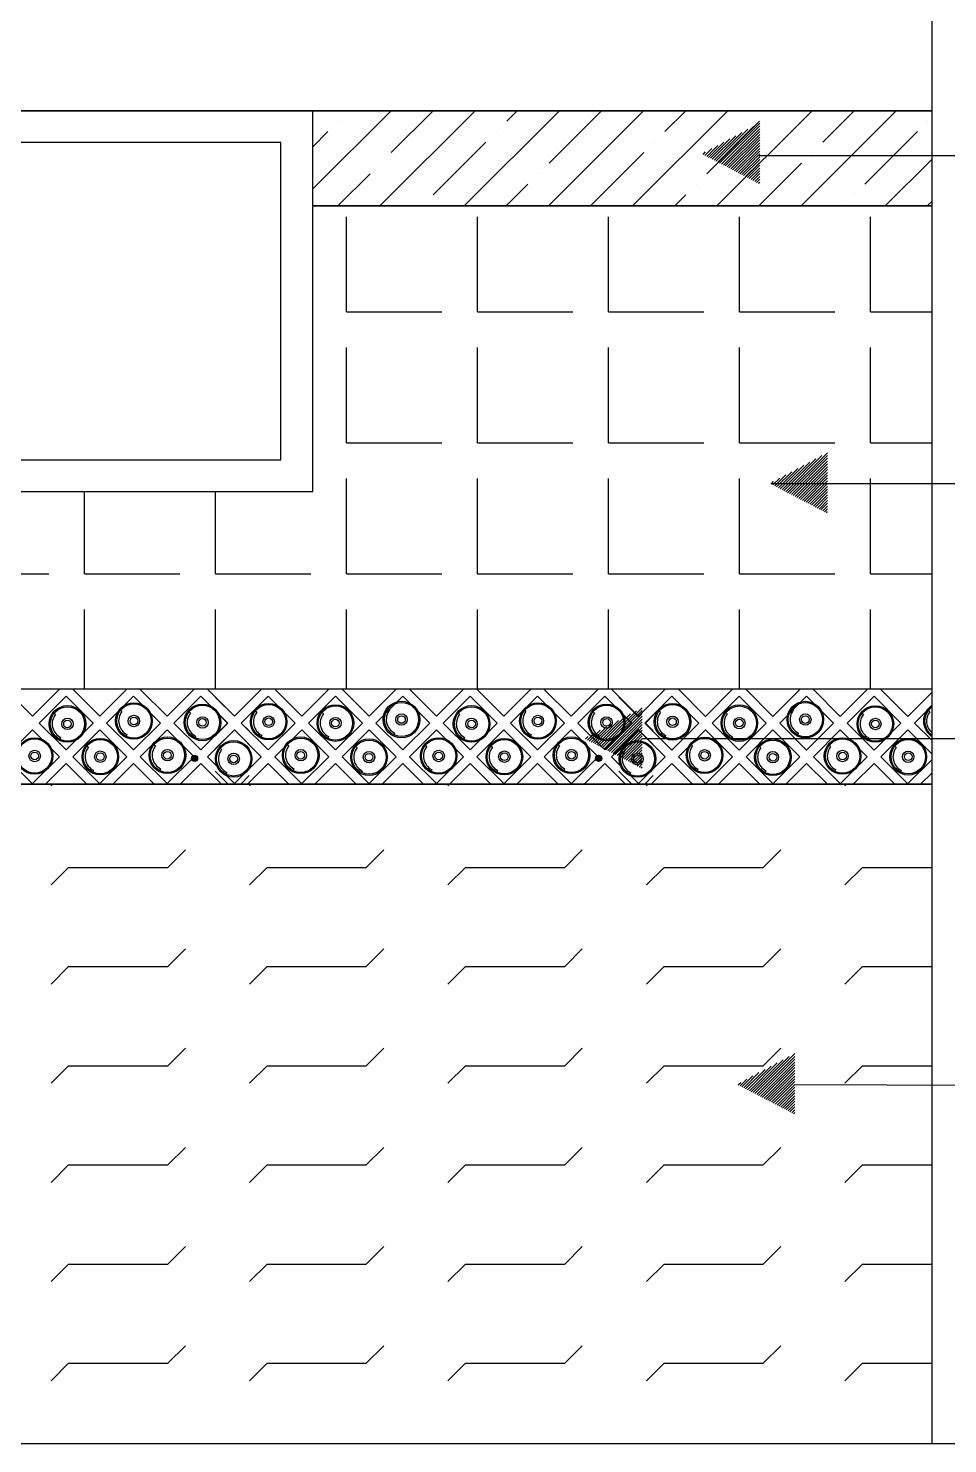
# Model space of a CAD drawing. Extents: x 10753 to 18704, y -5361 to 1140.
# Drawn here: x 13090.3 to 13148.2, y -3575 to -3485.8 of the extents above; entities that cross this region are included whole.
import ezdxf

# ---------------------------------------------------------------- set-up
doc = ezdxf.new("R2010")
doc.units = 0
doc.header["$LTSCALE"] = 30
doc.header["$MEASUREMENT"] = 0
doc.layers.get('0').update_dxf_attribs({"linetype": 'CONTINUOUS'})
doc.layers.add('WALL', color=2, linetype='CONTINUOUS')
doc.layers.add('WINDOW', color=5, linetype='CONTINUOUS')

msp = doc.modelspace()

# ---------------------------------------------------------------- hatches: boundary and pattern name
h = msp.add_hatch()
h.set_pattern_fill('ANSI31', color=230, style=0)
h.set_pattern_definition([(45, (-4274.91099, -317.72449), (-0.08838834765, 0.08838834765), [])])
h.paths.add_polyline_path([(13132.70768, -3493.69839), (13136.34466, -3495.5948), (13136.34466, -3491.75104)])
h = msp.add_hatch()
h.set_pattern_fill('ANSI31', color=230, style=0)
h.set_pattern_definition([(45, (-4270.62927, -338.49287), (-0.08838834765, 0.08838834765), [])])
h.paths.add_polyline_path([(13136.98941, -3514.46678), (13140.62638, -3516.36319), (13140.62638, -3512.51942)])
h = msp.add_hatch()
h.set_pattern_fill('ANSI31', color=230, style=0)
h.set_pattern_definition([(45, (-4272.69399, -376.35904), (-0.08838834765, 0.08838834765), [])])
h.paths.add_polyline_path([(13134.92468, -3552.33295), (13138.56166, -3554.22936), (13138.56166, -3550.38559)])
at = {"layer": 'WALL'}
h = msp.add_hatch(dxfattribs=at)
h.set_pattern_fill('ANSI31', color=3, style=0)
h.set_pattern_definition([(45, (-4282.3058, -354.56843), (-0.08838834765, 0.08838834765), [])])
h.paths.add_polyline_path([(13125.31287, -3530.54233), (13128.94984, -3532.43874), (13128.94984, -3528.59498)])
h = msp.add_hatch(color=3, dxfattribs=at)
h.dxf.hatch_style = 1
edge = h.paths.add_edge_path()
edge.add_arc((13100.75463, -3531.79284), 0.195, 0, 360)
h = msp.add_hatch(color=3, dxfattribs=at)
h.dxf.hatch_style = 1
edge = h.paths.add_edge_path()
edge.add_arc((13126.20096, -3531.79265), 0.195, 0, 360)

# ---------------------------------------------------------------- linework, layer by layer
at = {"color": 230}
for p, q in [((13136.26834, -3493.79584), (13333.80021, -3493.79584)), ((13137.11765, -3514.47988), (13344.6565, -3514.47988)), ((13128.95317, -3530.5431), (13334.01733, -3530.57601)), ((13138.5655, -3552.33419), (13350.08461, -3553.0665))]:
    msp.add_line(p, q, dxfattribs=at)
at = {"color": 8}
for p, q in [((13145.63383, -3533.41847), (13147.19841, -3531.8539)), ((13146.48236, -3533.41847), (13147.19841, -3532.70242))]:
    msp.add_line(p, q, dxfattribs=at)
at = {"layer": 'WALL', "color": 9}
for p, q in [((13147.19841, -3574.9774), (13147.19841, -3452.9774)), ((13232.17445, -3574.9774), (13038.46339, -3574.9774))]:
    msp.add_line(p, q, dxfattribs=at)
at = {"layer": 'WALL', "color": 3}
for p, q in [((13147.19841, -3490.9774), (13051.19841, -3490.9774)), ((13051.19841, -3490.9774), (13147.19841, -3490.9774)), ((13108.19841, -3495.90647), (13113.12748, -3490.9774)), ((13109.81956, -3491.63367), (13109.81956, -3491.63367)), ((13112.43078, -3496.9774), (13118.43078, -3490.9774)), ((13113.13412, -3493.62241), (13115.77913, -3490.9774)), ((13117.73409, -3496.9774), (13123.73409, -3490.9774)), ((13120.42616, -3491.63367), (13121.08244, -3490.9774)), ((13123.03739, -3496.9774), (13129.03739, -3490.9774)), ((13123.07781, -3494.28532), (13126.38574, -3490.9774)), ((13128.34069, -3496.9774), (13134.34069, -3490.9774)), ((13130.36985, -3492.29659), (13131.68904, -3490.9774)), ((13133.0215, -3494.94824), (13136.33606, -3491.63367)), ((13133.64399, -3496.9774), (13139.64399, -3490.9774)), ((13138.94729, -3496.9774), (13144.94729, -3490.9774)), ((13140.31354, -3492.9595), (13142.29564, -3490.9774)), ((13108.19841, -3493.25482), (13109.15664, -3492.29659)), ((13119.76325, -3492.29659), (13119.76325, -3492.29659)), ((13142.96519, -3495.61115), (13146.27975, -3492.29659)), ((13115.78577, -3496.27406), (13119.10033, -3492.9595)), ((13129.70693, -3492.9595), (13129.70693, -3492.9595)), ((13112.47121, -3494.28532), (13112.47121, -3494.28532)), ((13125.72946, -3496.93697), (13129.04402, -3493.62241)), ((13136.29564, -3496.9774), (13138.98771, -3494.28532)), ((13139.65062, -3493.62241), (13139.65062, -3493.62241)), ((13109.77913, -3496.9774), (13111.80829, -3494.94824)), ((13122.4149, -3494.94824), (13122.4149, -3494.94824)), ((13120.38574, -3496.9774), (13121.75198, -3495.61115)), ((13130.99234, -3496.9774), (13131.69567, -3496.27406)), ((13132.35858, -3495.61115), (13132.35858, -3495.61115)), ((13142.30227, -3496.27406), (13142.30227, -3496.27406)), ((13147.19841, -3496.9774), (13108.19841, -3496.9774)), ((13108.19841, -3496.9774), (13147.19841, -3496.9774)), ((13115.12286, -3496.93697), (13115.12286, -3496.93697)), ((13141.59894, -3496.9774), (13141.63936, -3496.93697)), ((13110.3204, -3503.6587), (13110.3204, -3497.6587)), ((13118.5704, -3503.6587), (13118.5704, -3497.6587)), ((13126.8204, -3503.6587), (13126.8204, -3497.6587)), ((13135.0704, -3503.6587), (13135.0704, -3497.6587)), ((13143.3204, -3503.6587), (13143.3204, -3497.6587)), ((13110.3204, -3503.6587), (13116.3204, -3503.6587)), ((13118.5704, -3503.6587), (13124.5704, -3503.6587)), ((13126.8204, -3503.6587), (13132.8204, -3503.6587)), ((13135.0704, -3503.6587), (13141.0704, -3503.6587)), ((13143.3204, -3503.6587), (13147.19841, -3503.6587)), ((13110.3204, -3511.9087), (13110.3204, -3505.9087)), ((13118.5704, -3511.9087), (13118.5704, -3505.9087)), ((13126.8204, -3511.9087), (13126.8204, -3505.9087)), ((13135.0704, -3511.9087), (13135.0704, -3505.9087)), ((13143.3204, -3511.9087), (13143.3204, -3505.9087)), ((13110.3204, -3511.9087), (13116.3204, -3511.9087)), ((13118.5704, -3511.9087), (13124.5704, -3511.9087)), ((13126.8204, -3511.9087), (13132.8204, -3511.9087)), ((13135.0704, -3511.9087), (13141.0704, -3511.9087)), ((13143.3204, -3511.9087), (13147.19841, -3511.9087)), ((13093.8204, -3520.1587), (13093.8204, -3514.9774)), ((13102.0704, -3520.1587), (13102.0704, -3514.9774)), ((13110.3204, -3520.1587), (13110.3204, -3514.1587)), ((13118.5704, -3520.1587), (13118.5704, -3514.1587)), ((13126.8204, -3520.1587), (13126.8204, -3514.1587)), ((13135.0704, -3520.1587), (13135.0704, -3514.1587)), ((13143.3204, -3520.1587), (13143.3204, -3514.1587)), ((13085.5704, -3520.1587), (13091.5704, -3520.1587)), ((13093.8204, -3520.1587), (13099.8204, -3520.1587)), ((13102.0704, -3520.1587), (13108.0704, -3520.1587)), ((13110.3204, -3520.1587), (13116.3204, -3520.1587)), ((13118.5704, -3520.1587), (13124.5704, -3520.1587)), ((13126.8204, -3520.1587), (13132.8204, -3520.1587)), ((13135.0704, -3520.1587), (13141.0704, -3520.1587)), ((13143.3204, -3520.1587), (13147.19841, -3520.1587)), ((13093.8204, -3527.41423), (13093.8204, -3522.4087)), ((13102.0704, -3527.41423), (13102.0704, -3522.4087)), ((13110.3204, -3527.41423), (13110.3204, -3522.4087)), ((13118.5704, -3527.41423), (13118.5704, -3522.4087)), ((13126.8204, -3527.41423), (13126.8204, -3522.4087)), ((13135.0704, -3527.41423), (13135.0704, -3522.4087)), ((13143.3204, -3527.41423), (13143.3204, -3522.4087)), ((13051.19841, -3527.41423), (13147.19841, -3527.41423)), ((13076.60726, -3527.41423), (13104.20033, -3527.41423)), ((13090.54552, -3529.13912), (13088.82064, -3527.41423)), ((13090.54552, -3529.13912), (13092.27041, -3527.41423)), ((13094.78816, -3529.13912), (13093.06328, -3527.41423)), ((13094.78816, -3529.13912), (13096.51305, -3527.41423)), ((13094.78816, -3529.13912), (13096.51305, -3527.41423)), ((13099.0308, -3529.13912), (13097.33375, -3527.44206)), ((13099.0308, -3529.13912), (13100.75569, -3527.41423)), ((13100.72786, -3527.44206), (13100.70003, -3527.41423)), ((13103.27345, -3529.13912), (13101.54856, -3527.41423)), ((13102.05359, -3527.41405), (13129.64666, -3527.41405)), ((13103.26393, -3529.13893), (13104.98881, -3527.41405)), ((13104.96099, -3527.44187), (13104.93316, -3527.41405)), ((13107.50657, -3529.13893), (13105.78169, -3527.41405)), ((13107.50657, -3529.13893), (13109.23145, -3527.41405)), ((13111.74921, -3529.13893), (13110.02433, -3527.41405)), ((13111.74921, -3529.13893), (13113.47409, -3527.41405)), ((13113.44627, -3527.44187), (13113.41844, -3527.41405)), ((13115.99185, -3529.13893), (13114.26697, -3527.41405)), ((13115.99185, -3529.13893), (13117.71673, -3527.41405)), ((13120.23449, -3529.13893), (13118.50961, -3527.41405)), ((13120.23449, -3529.13893), (13121.95937, -3527.41405)), ((13120.23449, -3529.13893), (13121.95937, -3527.41405)), ((13124.47713, -3529.13893), (13122.78008, -3527.44187)), ((13124.47713, -3529.13893), (13126.20202, -3527.41405)), ((13126.17419, -3527.44187), (13126.14636, -3527.41405)), ((13128.71977, -3529.13893), (13126.99489, -3527.41405)), ((13127.48541, -3527.41847), (13147.19841, -3527.41847)), ((13128.69575, -3529.14335), (13130.42063, -3527.41847)), ((13130.3928, -3527.44629), (13130.36498, -3527.41847)), ((13132.93839, -3529.14335), (13131.21351, -3527.41847)), ((13132.93839, -3529.14335), (13134.66327, -3527.41847)), ((13137.18103, -3529.14335), (13135.45615, -3527.41847)), ((13137.18103, -3529.14335), (13138.90591, -3527.41847)), ((13138.87809, -3527.44629), (13138.85026, -3527.41847)), ((13141.42367, -3529.14335), (13139.69879, -3527.41847)), ((13141.42367, -3529.14335), (13143.14855, -3527.41847)), ((13145.66631, -3529.14335), (13143.94143, -3527.41847)), ((13090.96979, -3529.56338), (13092.66684, -3527.86632)), ((13094.3639, -3529.56338), (13092.66684, -3527.86632)), ((13095.21243, -3529.56338), (13096.90948, -3527.86632)), ((13098.60654, -3529.56338), (13096.90948, -3527.86632)), ((13099.45507, -3529.56338), (13101.15212, -3527.86632)), ((13102.84918, -3529.56338), (13101.15212, -3527.86632)), ((13103.26393, -3529.13893), (13102.05359, -3527.92859)), ((13103.27345, -3529.13912), (13104.20033, -3528.21223)), ((13103.68819, -3529.56319), (13105.38525, -3527.86614)), ((13107.08231, -3529.56319), (13105.38525, -3527.86614)), ((13107.93083, -3529.56319), (13109.62789, -3527.86614)), ((13111.32495, -3529.56319), (13109.62789, -3527.86614)), ((13112.17348, -3529.56319), (13113.87053, -3527.86614)), ((13115.56759, -3529.56319), (13113.87053, -3527.86614)), ((13116.41612, -3529.56319), (13118.11317, -3527.86614)), ((13119.81023, -3529.56319), (13118.11317, -3527.86614)), ((13120.65876, -3529.56319), (13122.35581, -3527.86614)), ((13124.05287, -3529.56319), (13122.35581, -3527.86614)), ((13124.9014, -3529.56319), (13126.59845, -3527.86614)), ((13128.29551, -3529.56319), (13126.59845, -3527.86614)), ((13128.69575, -3529.14335), (13127.48541, -3527.93301)), ((13128.71977, -3529.13893), (13129.64666, -3528.21205)), ((13129.12001, -3529.56761), (13130.81707, -3527.87056)), ((13132.51413, -3529.56761), (13130.81707, -3527.87056)), ((13133.36265, -3529.56761), (13135.05971, -3527.87056)), ((13136.75677, -3529.56761), (13135.05971, -3527.87056)), ((13137.60529, -3529.56761), (13139.30235, -3527.87056)), ((13140.99941, -3529.56761), (13139.30235, -3527.87056)), ((13141.84793, -3529.56761), (13143.54499, -3527.87056)), ((13145.24205, -3529.56761), (13143.54499, -3527.87056)), ((13145.66631, -3529.14335), (13147.19841, -3527.61126)), ((13145.66631, -3529.14335), (13147.19841, -3527.61126)), ((13091.99652, -3529.02819), (13091.90196, -3528.95431)), ((13096.17845, -3528.84451), (13096.08389, -3528.77062)), ((13100.49824, -3528.93635), (13100.40368, -3528.86247)), ((13102.83967, -3529.56319), (13102.05359, -3528.77712)), ((13103.69771, -3529.56338), (13104.20033, -3529.06076)), ((13104.66729, -3528.89024), (13104.57273, -3528.81636)), ((13108.873, -3528.97535), (13108.77844, -3528.90147)), ((13113.03114, -3528.75247), (13112.93658, -3528.67859)), ((13117.44285, -3529.02801), (13117.34828, -3528.95413)), ((13121.62478, -3528.84432), (13121.53022, -3528.77044)), ((13125.94457, -3528.93616), (13125.85001, -3528.86228)), ((13128.27148, -3529.56761), (13127.48541, -3528.78154)), ((13129.14404, -3529.56319), (13129.64666, -3529.06057)), ((13130.09911, -3528.89466), (13130.00455, -3528.82078)), ((13134.30482, -3528.97977), (13134.21026, -3528.90589)), ((13138.46296, -3528.75689), (13138.3684, -3528.68301)), ((13142.87466, -3529.03243), (13142.7801, -3528.95855)), ((13146.09058, -3529.56761), (13147.19841, -3528.45978)), ((13147.05659, -3528.84874), (13146.96203, -3528.77486)), ((13088.84847, -3531.6847), (13090.54552, -3529.98764)), ((13092.24258, -3531.6847), (13090.54552, -3529.98764)), ((13092.66684, -3531.26044), (13090.96979, -3529.56338)), ((13092.66684, -3531.26044), (13094.3639, -3529.56338)), ((13092.66684, -3531.26044), (13094.3639, -3529.56338)), ((13093.09111, -3531.6847), (13094.78816, -3529.98764)), ((13096.48522, -3531.6847), (13094.78816, -3529.98764)), ((13096.90948, -3531.26044), (13095.21243, -3529.56338)), ((13096.90948, -3531.26044), (13098.60654, -3529.56338)), ((13097.33375, -3531.6847), (13099.0308, -3529.98764)), ((13100.72786, -3531.6847), (13099.0308, -3529.98764)), ((13101.15212, -3531.26044), (13099.45507, -3529.56338)), ((13101.15212, -3531.26044), (13102.84918, -3529.56338)), ((13101.57639, -3531.6847), (13103.27345, -3529.98764)), ((13102.05359, -3530.34927), (13102.83967, -3529.56319)), ((13102.05359, -3531.19779), (13103.26393, -3529.98746)), ((13104.96099, -3531.68451), (13103.26393, -3529.98746)), ((13104.20033, -3530.91453), (13103.27345, -3529.98764)), ((13105.38525, -3531.26025), (13103.68819, -3529.56319)), ((13104.20033, -3530.066), (13103.69771, -3529.56338)), ((13105.38525, -3531.26025), (13107.08231, -3529.56319)), ((13105.80951, -3531.68451), (13107.50657, -3529.98746)), ((13109.20363, -3531.68451), (13107.50657, -3529.98746)), ((13109.62789, -3531.26025), (13107.93083, -3529.56319)), ((13109.62789, -3531.26025), (13111.32495, -3529.56319)), ((13110.05215, -3531.68451), (13111.74921, -3529.98746)), ((13113.44627, -3531.68451), (13111.74921, -3529.98746)), ((13113.87053, -3531.26025), (13112.17348, -3529.56319)), ((13113.87053, -3531.26025), (13115.56759, -3529.56319)), ((13114.2948, -3531.68451), (13115.99185, -3529.98746)), ((13117.68891, -3531.68451), (13115.99185, -3529.98746)), ((13118.11317, -3531.26025), (13116.41612, -3529.56319)), ((13118.11317, -3531.26025), (13119.81023, -3529.56319)), ((13118.11317, -3531.26025), (13119.81023, -3529.56319)), ((13118.53744, -3531.68451), (13120.23449, -3529.98746)), ((13121.93155, -3531.68451), (13120.23449, -3529.98746)), ((13122.35581, -3531.26025), (13120.65876, -3529.56319)), ((13122.35581, -3531.26025), (13124.05287, -3529.56319)), ((13122.78008, -3531.68451), (13124.47713, -3529.98746)), ((13126.17419, -3531.68451), (13124.47713, -3529.98746)), ((13126.59845, -3531.26025), (13124.9014, -3529.56319)), ((13126.59845, -3531.26025), (13128.29551, -3529.56319)), ((13127.02272, -3531.68451), (13128.71977, -3529.98746)), ((13127.48541, -3530.35369), (13128.27148, -3529.56761)), ((13127.48541, -3531.20221), (13128.69575, -3529.99188)), ((13130.3928, -3531.68893), (13128.69575, -3529.99188)), ((13129.64666, -3530.91434), (13128.71977, -3529.98746)), ((13130.81707, -3531.26467), (13129.12001, -3529.56761)), ((13129.64666, -3530.06581), (13129.14404, -3529.56319)), ((13130.81707, -3531.26467), (13132.51413, -3529.56761)), ((13131.24133, -3531.68893), (13132.93839, -3529.99188)), ((13134.63545, -3531.68893), (13132.93839, -3529.99188)), ((13135.05971, -3531.26467), (13133.36265, -3529.56761)), ((13135.05971, -3531.26467), (13136.75677, -3529.56761)), ((13135.48397, -3531.68893), (13137.18103, -3529.99188)), ((13138.87809, -3531.68893), (13137.18103, -3529.99188)), ((13139.30235, -3531.26467), (13137.60529, -3529.56761)), ((13139.30235, -3531.26467), (13140.99941, -3529.56761)), ((13139.72661, -3531.68893), (13141.42367, -3529.99188)), ((13143.12073, -3531.68893), (13141.42367, -3529.99188)), ((13143.54499, -3531.26467), (13141.84793, -3529.56761)), ((13143.54499, -3531.26467), (13145.24205, -3529.56761)), ((13143.54499, -3531.26467), (13145.24205, -3529.56761)), ((13143.96926, -3531.68893), (13145.66631, -3529.99188)), ((13147.19841, -3531.52397), (13145.66631, -3529.99188)), ((13147.19841, -3530.67544), (13146.09058, -3529.56761)), ((13092.31759, -3530.47482), (13092.26317, -3530.58177)), ((13094.06451, -3531.09469), (13093.96994, -3531.02081)), ((13096.49952, -3530.29113), (13096.4451, -3530.39808)), ((13098.29239, -3531.00285), (13098.19783, -3530.92897)), ((13100.81931, -3530.38298), (13100.76489, -3530.48993)), ((13104.98836, -3530.33687), (13104.93394, -3530.44382)), ((13106.68932, -3531.00266), (13106.59476, -3530.92878)), ((13109.19408, -3530.42198), (13109.13965, -3530.52893)), ((13110.9865, -3531.12527), (13110.89194, -3531.05139)), ((13113.35222, -3530.1991), (13113.29779, -3530.30605)), ((13115.37486, -3531.04859), (13115.2803, -3530.9747)), ((13117.76392, -3530.47464), (13117.7095, -3530.58158)), ((13119.51083, -3531.0945), (13119.41627, -3531.02062)), ((13121.94585, -3530.29095), (13121.89143, -3530.39789)), ((13123.73872, -3531.00266), (13123.64416, -3530.92878)), ((13126.26564, -3530.38279), (13126.21122, -3530.48974)), ((13130.42018, -3530.34129), (13130.36576, -3530.44824)), ((13132.12114, -3531.00708), (13132.02657, -3530.9332)), ((13134.6259, -3530.4264), (13134.57147, -3530.53335)), ((13136.41832, -3531.12969), (13136.32376, -3531.05581)), ((13138.78404, -3530.20352), (13138.72961, -3530.31047)), ((13140.80668, -3531.05301), (13140.71212, -3530.97912)), ((13143.19574, -3530.47906), (13143.14132, -3530.586)), ((13144.94265, -3531.09892), (13144.84809, -3531.02504)), ((13090.578, -3533.41423), (13088.84847, -3531.6847)), ((13090.51305, -3533.41423), (13092.24258, -3531.6847)), ((13094.82064, -3533.41423), (13093.09111, -3531.6847)), ((13094.75569, -3533.41423), (13096.48522, -3531.6847)), ((13099.06328, -3533.41423), (13097.33375, -3531.6847)), ((13098.99833, -3533.41423), (13100.72786, -3531.6847)), ((13103.30592, -3533.41423), (13101.57639, -3531.6847)), ((13102.46144, -3531.23227), (13102.36688, -3531.15839)), ((13103.23145, -3533.41405), (13104.96099, -3531.68451)), ((13107.53905, -3533.41405), (13105.80951, -3531.68451)), ((13107.47409, -3533.41405), (13109.20363, -3531.68451)), ((13111.78169, -3533.41405), (13110.05215, -3531.68451)), ((13111.71673, -3533.41405), (13113.44627, -3531.68451)), ((13116.02433, -3533.41405), (13114.2948, -3531.68451)), ((13115.95937, -3533.41405), (13117.68891, -3531.68451)), ((13120.26697, -3533.41405), (13118.53744, -3531.68451)), ((13120.20202, -3533.41405), (13121.93155, -3531.68451)), ((13124.50961, -3533.41405), (13122.78008, -3531.68451)), ((13124.44466, -3533.41405), (13126.17419, -3531.68451)), ((13128.75225, -3533.41405), (13127.02272, -3531.68451)), ((13127.89326, -3531.23669), (13127.7987, -3531.16281)), ((13128.66327, -3533.41847), (13130.3928, -3531.68893)), ((13132.97087, -3533.41847), (13131.24133, -3531.68893)), ((13132.90591, -3533.41847), (13134.63545, -3531.68893)), ((13137.21351, -3533.41847), (13135.48397, -3531.68893)), ((13137.14855, -3533.41847), (13138.87809, -3531.68893)), ((13141.45615, -3533.41847), (13139.72661, -3531.68893)), ((13141.39119, -3533.41847), (13143.12073, -3531.68893)), ((13145.69879, -3533.41847), (13143.96926, -3531.68893)), ((13091.36157, -3533.41423), (13092.66684, -3532.10896)), ((13093.97211, -3533.41423), (13092.66684, -3532.10896)), ((13094.38558, -3532.54132), (13094.33116, -3532.64827)), ((13095.60421, -3533.41423), (13096.90948, -3532.10896)), ((13098.21475, -3533.41423), (13096.90948, -3532.10896)), ((13098.61347, -3532.44948), (13098.55904, -3532.55642)), ((13099.84686, -3533.41423), (13101.15212, -3532.10896)), ((13102.45739, -3533.41423), (13101.15212, -3532.10896)), ((13102.87214, -3533.41405), (13102.05359, -3532.5955)), ((13102.78251, -3532.6789), (13102.72809, -3532.78585)), ((13104.07998, -3533.41405), (13105.38525, -3532.10878)), ((13106.69052, -3533.41405), (13105.38525, -3532.10878)), ((13107.01039, -3532.44929), (13106.95597, -3532.55624)), ((13108.32262, -3533.41405), (13109.62789, -3532.10878)), ((13110.93316, -3533.41405), (13109.62789, -3532.10878)), ((13111.30757, -3532.5719), (13111.25315, -3532.67884)), ((13112.56526, -3533.41405), (13113.87053, -3532.10878)), ((13115.1758, -3533.41405), (13113.87053, -3532.10878)), ((13115.69594, -3532.49521), (13115.64151, -3532.60216)), ((13116.8079, -3533.41405), (13118.11317, -3532.10878)), ((13119.41844, -3533.41405), (13118.11317, -3532.10878)), ((13119.83191, -3532.54113), (13119.77748, -3532.64808)), ((13121.05054, -3533.41405), (13122.35581, -3532.10878)), ((13123.66108, -3533.41405), (13122.35581, -3532.10878)), ((13124.05979, -3532.44929), (13124.00537, -3532.55624)), ((13125.29318, -3533.41405), (13126.59845, -3532.10878)), ((13127.90372, -3533.41405), (13126.59845, -3532.10878)), ((13128.30396, -3533.41847), (13127.48541, -3532.59992)), ((13128.21433, -3532.68332), (13128.15991, -3532.79027)), ((13129.5118, -3533.41847), (13130.81707, -3532.1132)), ((13132.12234, -3533.41847), (13130.81707, -3532.1132)), ((13132.44221, -3532.45371), (13132.38779, -3532.56066)), ((13133.75444, -3533.41847), (13135.05971, -3532.1132)), ((13136.36498, -3533.41847), (13135.05971, -3532.1132)), ((13136.73939, -3532.57632), (13136.68497, -3532.68326)), ((13137.99708, -3533.41847), (13139.30235, -3532.1132)), ((13140.60762, -3533.41847), (13139.30235, -3532.1132)), ((13141.12776, -3532.49963), (13141.07333, -3532.60658)), ((13142.23972, -3533.41847), (13143.54499, -3532.1132)), ((13144.85026, -3533.41847), (13143.54499, -3532.1132)), ((13145.26373, -3532.54555), (13145.2093, -3532.6525)), ((13051.19841, -3533.41728), (13147.19841, -3533.41728)), ((13147.19841, -3533.41728), (13051.19841, -3533.41728)), ((13076.60726, -3533.41423), (13104.20033, -3533.41423)), ((13091.71554, -3533.51355), (13091.81118, -3533.41791)), ((13102.05359, -3533.41405), (13129.64666, -3533.41405)), ((13103.66523, -3533.41423), (13104.20033, -3532.87914)), ((13104.21554, -3533.51355), (13104.31099, -3533.41811)), ((13116.71554, -3533.51355), (13116.81079, -3533.4183)), ((13127.48541, -3533.41847), (13147.19841, -3533.41847)), ((13129.11156, -3533.41405), (13129.64666, -3532.87895)), ((13129.21554, -3533.51355), (13129.31063, -3533.41847)), ((13141.71554, -3533.51355), (13141.81063, -3533.41847)), ((13099.0704, -3538.6587), (13100.17525, -3537.55384)), ((13111.5704, -3538.6587), (13112.67525, -3537.55384)), ((13124.0704, -3538.6587), (13125.17525, -3537.55384)), ((13136.5704, -3538.6587), (13137.67525, -3537.55384)), ((13091.71554, -3539.76355), (13092.8204, -3538.6587)), ((13092.8204, -3538.6587), (13099.0704, -3538.6587)), ((13104.21554, -3539.76355), (13105.3204, -3538.6587)), ((13105.3204, -3538.6587), (13111.5704, -3538.6587)), ((13116.71554, -3539.76355), (13117.8204, -3538.6587)), ((13117.8204, -3538.6587), (13124.0704, -3538.6587)), ((13129.21554, -3539.76355), (13130.3204, -3538.6587)), ((13130.3204, -3538.6587), (13136.5704, -3538.6587)), ((13141.71554, -3539.76355), (13142.8204, -3538.6587)), ((13142.8204, -3538.6587), (13147.19841, -3538.6587)), ((13099.0704, -3544.9087), (13100.17525, -3543.80384)), ((13111.5704, -3544.9087), (13112.67525, -3543.80384)), ((13124.0704, -3544.9087), (13125.17525, -3543.80384)), ((13136.5704, -3544.9087), (13137.67525, -3543.80384)), ((13091.71554, -3546.01355), (13092.8204, -3544.9087)), ((13092.8204, -3544.9087), (13099.0704, -3544.9087)), ((13104.21554, -3546.01355), (13105.3204, -3544.9087)), ((13105.3204, -3544.9087), (13111.5704, -3544.9087)), ((13116.71554, -3546.01355), (13117.8204, -3544.9087)), ((13117.8204, -3544.9087), (13124.0704, -3544.9087)), ((13129.21554, -3546.01355), (13130.3204, -3544.9087)), ((13130.3204, -3544.9087), (13136.5704, -3544.9087)), ((13141.71554, -3546.01355), (13142.8204, -3544.9087)), ((13142.8204, -3544.9087), (13147.19841, -3544.9087)), ((13099.0704, -3551.1587), (13100.17525, -3550.05384)), ((13111.5704, -3551.1587), (13112.67525, -3550.05384)), ((13124.0704, -3551.1587), (13125.17525, -3550.05384)), ((13136.5704, -3551.1587), (13137.67525, -3550.05384)), ((13091.71554, -3552.26355), (13092.8204, -3551.1587)), ((13092.8204, -3551.1587), (13099.0704, -3551.1587)), ((13104.21554, -3552.26355), (13105.3204, -3551.1587)), ((13105.3204, -3551.1587), (13111.5704, -3551.1587)), ((13116.71554, -3552.26355), (13117.8204, -3551.1587)), ((13117.8204, -3551.1587), (13124.0704, -3551.1587)), ((13129.21554, -3552.26355), (13130.3204, -3551.1587)), ((13130.3204, -3551.1587), (13136.5704, -3551.1587)), ((13141.71554, -3552.26355), (13142.8204, -3551.1587)), ((13142.8204, -3551.1587), (13147.19841, -3551.1587)), ((13099.0704, -3557.4087), (13100.17525, -3556.30384)), ((13111.5704, -3557.4087), (13112.67525, -3556.30384)), ((13124.0704, -3557.4087), (13125.17525, -3556.30384)), ((13136.5704, -3557.4087), (13137.67525, -3556.30384)), ((13091.71554, -3558.51355), (13092.8204, -3557.4087)), ((13092.8204, -3557.4087), (13099.0704, -3557.4087)), ((13104.21554, -3558.51355), (13105.3204, -3557.4087)), ((13105.3204, -3557.4087), (13111.5704, -3557.4087)), ((13116.71554, -3558.51355), (13117.8204, -3557.4087)), ((13117.8204, -3557.4087), (13124.0704, -3557.4087)), ((13129.21554, -3558.51355), (13130.3204, -3557.4087)), ((13130.3204, -3557.4087), (13136.5704, -3557.4087)), ((13141.71554, -3558.51355), (13142.8204, -3557.4087)), ((13142.8204, -3557.4087), (13147.19841, -3557.4087)), ((13099.0704, -3563.6587), (13100.17525, -3562.55384)), ((13111.5704, -3563.6587), (13112.67525, -3562.55384)), ((13124.0704, -3563.6587), (13125.17525, -3562.55384)), ((13136.5704, -3563.6587), (13137.67525, -3562.55384)), ((13091.71554, -3564.76355), (13092.8204, -3563.6587)), ((13092.8204, -3563.6587), (13099.0704, -3563.6587)), ((13104.21554, -3564.76355), (13105.3204, -3563.6587)), ((13105.3204, -3563.6587), (13111.5704, -3563.6587)), ((13116.71554, -3564.76355), (13117.8204, -3563.6587)), ((13117.8204, -3563.6587), (13124.0704, -3563.6587)), ((13129.21554, -3564.76355), (13130.3204, -3563.6587)), ((13130.3204, -3563.6587), (13136.5704, -3563.6587)), ((13141.71554, -3564.76355), (13142.8204, -3563.6587)), ((13142.8204, -3563.6587), (13147.19841, -3563.6587)), ((13099.0704, -3569.9087), (13100.17525, -3568.80384)), ((13111.5704, -3569.9087), (13112.67525, -3568.80384)), ((13124.0704, -3569.9087), (13125.17525, -3568.80384)), ((13136.5704, -3569.9087), (13137.67525, -3568.80384)), ((13091.71554, -3571.01355), (13092.8204, -3569.9087)), ((13092.8204, -3569.9087), (13099.0704, -3569.9087)), ((13104.21554, -3571.01355), (13105.3204, -3569.9087)), ((13105.3204, -3569.9087), (13111.5704, -3569.9087)), ((13116.71554, -3571.01355), (13117.8204, -3569.9087)), ((13117.8204, -3569.9087), (13124.0704, -3569.9087)), ((13129.21554, -3571.01355), (13130.3204, -3569.9087)), ((13130.3204, -3569.9087), (13136.5704, -3569.9087)), ((13141.71554, -3571.01355), (13142.8204, -3569.9087)), ((13142.8204, -3569.9087), (13147.19841, -3569.9087))]:
    msp.add_line(p, q, dxfattribs=at)
at = {"layer": 'WALL', "color": 0}
for p, q in [((13146.94266, -3491.63367), (13146.94266, -3491.63367)), ((13144.25059, -3496.9774), (13147.19841, -3494.02958)), ((13146.90224, -3496.9774), (13147.19841, -3496.68123))]:
    msp.add_line(p, q, dxfattribs=at)
at = {"layer": 'WALL', "color": 3}
for centre, radius in [((13096.93493, -3529.43555), 1.152), ((13096.93493, -3529.43555), 1.08), ((13101.25472, -3529.52739), 1.152), ((13105.42377, -3529.48129), 1.152), ((13113.78762, -3529.34352), 1.152), ((13113.78762, -3529.34352), 1.08), ((13122.38126, -3529.43536), 1.152), ((13122.38126, -3529.43536), 1.08), ((13126.70105, -3529.52721), 1.152), ((13130.85559, -3529.48571), 1.152), ((13139.21944, -3529.34794), 1.152), ((13139.21944, -3529.34794), 1.08), ((13092.753, -3529.61924), 1.152), ((13092.753, -3529.61924), 1.08), ((13092.753, -3529.61924), 0.36), ((13096.93493, -3529.43555), 0.36), ((13096.93493, -3529.43555), 0.24), ((13101.25472, -3529.52739), 1.08), ((13101.25472, -3529.52739), 0.36), ((13101.25472, -3529.52739), 0.24), ((13105.42377, -3529.48129), 1.08), ((13105.42377, -3529.48129), 0.36), ((13105.42377, -3529.48129), 0.24), ((13109.62949, -3529.5664), 1.152), ((13109.62949, -3529.5664), 1.08), ((13109.62949, -3529.5664), 0.36), ((13113.78762, -3529.34352), 0.36), ((13113.78762, -3529.34352), 0.24), ((13118.19933, -3529.61905), 1.152), ((13118.19933, -3529.61905), 1.08), ((13118.19933, -3529.61905), 0.36), ((13122.38126, -3529.43536), 0.36), ((13122.38126, -3529.43536), 0.24), ((13126.70105, -3529.52721), 1.08), ((13126.70105, -3529.52721), 0.36), ((13126.70105, -3529.52721), 0.24), ((13130.85559, -3529.48571), 1.08), ((13130.85559, -3529.48571), 0.36), ((13130.85559, -3529.48571), 0.24), ((13135.06131, -3529.57082), 1.152), ((13135.06131, -3529.57082), 1.08), ((13135.06131, -3529.57082), 0.36), ((13139.21944, -3529.34794), 0.36), ((13139.21944, -3529.34794), 0.24), ((13143.63115, -3529.62347), 1.152), ((13143.63115, -3529.62347), 1.08), ((13143.63115, -3529.62347), 0.36), ((13092.753, -3529.61924), 0.24), ((13109.62949, -3529.5664), 0.24), ((13118.19933, -3529.61905), 0.24), ((13135.06131, -3529.57082), 0.24), ((13143.63115, -3529.62347), 0.24), ((13090.68502, -3531.63982), 1.152), ((13090.68502, -3531.63982), 1.08), ((13094.82099, -3531.68574), 1.152), ((13094.82099, -3531.68574), 1.08), ((13099.04887, -3531.59389), 1.152), ((13099.04887, -3531.59389), 1.08), ((13103.21792, -3531.82332), 1.152), ((13103.21792, -3531.82332), 1.08), ((13107.4458, -3531.59371), 1.152), ((13107.4458, -3531.59371), 1.08), ((13111.74298, -3531.71631), 1.152), ((13111.74298, -3531.71631), 1.08), ((13116.13134, -3531.63963), 1.152), ((13116.13134, -3531.63963), 1.08), ((13120.26732, -3531.68555), 1.152), ((13120.26732, -3531.68555), 1.08), ((13124.4952, -3531.59371), 1.152), ((13124.4952, -3531.59371), 1.08), ((13128.64974, -3531.82774), 1.152), ((13128.64974, -3531.82774), 1.08), ((13132.87762, -3531.59813), 1.152), ((13132.87762, -3531.59813), 1.08), ((13137.1748, -3531.72073), 1.152), ((13137.1748, -3531.72073), 1.08), ((13141.56316, -3531.64405), 1.152), ((13141.56316, -3531.64405), 1.08), ((13145.69914, -3531.68997), 1.152), ((13145.69914, -3531.68997), 1.08), ((13090.68502, -3531.63982), 0.36), ((13090.68502, -3531.63982), 0.24), ((13094.82099, -3531.68574), 0.36), ((13094.82099, -3531.68574), 0.24), ((13099.04887, -3531.59389), 0.36), ((13099.04887, -3531.59389), 0.24), ((13100.75463, -3531.79284), 0.195), ((13103.21792, -3531.82332), 0.36), ((13103.21792, -3531.82332), 0.24), ((13107.4458, -3531.59371), 0.36), ((13107.4458, -3531.59371), 0.24), ((13111.74298, -3531.71631), 0.36), ((13111.74298, -3531.71631), 0.24), ((13116.13134, -3531.63963), 0.36), ((13116.13134, -3531.63963), 0.24), ((13120.26732, -3531.68555), 0.36), ((13120.26732, -3531.68555), 0.24), ((13124.4952, -3531.59371), 0.36), ((13124.4952, -3531.59371), 0.24), ((13126.20096, -3531.79265), 0.195), ((13128.64974, -3531.82774), 0.36), ((13128.64974, -3531.82774), 0.24), ((13132.87762, -3531.59813), 0.36), ((13132.87762, -3531.59813), 0.24), ((13137.1748, -3531.72073), 0.36), ((13137.1748, -3531.72073), 0.24), ((13141.56316, -3531.64405), 0.36), ((13141.56316, -3531.64405), 0.24), ((13145.69914, -3531.68997), 0.36), ((13145.69914, -3531.68997), 0.24)]:
    msp.add_circle(centre, radius, dxfattribs=at)
for centre, radius, start, end in [((13092.753, -3529.61924), 0.96, 141.9992553, 243.0284661), ((13096.93493, -3529.43555), 0.96, 141.9992553, 243.0284661), ((13101.25472, -3529.52739), 0.96, 141.9992553, 243.0284661), ((13105.42377, -3529.48129), 0.96, 141.9992553, 243.0284661), ((13109.62949, -3529.5664), 0.96, 141.9992553, 243.0284661), ((13113.78762, -3529.34352), 0.96, 141.9992553, 243.0284661), ((13118.19933, -3529.61905), 0.96, 141.9992553, 243.0284661), ((13122.38126, -3529.43536), 0.96, 141.9992553, 243.0284661), ((13126.70105, -3529.52721), 0.96, 141.9992553, 243.0284661), ((13130.85559, -3529.48571), 0.96, 141.9992553, 243.0284661), ((13135.06131, -3529.57082), 0.96, 141.9992553, 243.0284661), ((13139.21944, -3529.34794), 0.96, 141.9992553, 243.0284661), ((13143.63115, -3529.62347), 0.96, 141.9992553, 243.0284661), ((13147.81308, -3529.43978), 1.152, 122.2469525, 237.7530475), ((13147.81308, -3529.43978), 1.08, 124.6903352, 235.3096648), ((13147.81308, -3529.43978), 0.96, 141.9992553, 230.187042), ((13099.04887, -3531.59389), 0.96, 141.9992553, 243.0284661), ((13107.4458, -3531.59371), 0.96, 141.9992553, 243.0284661), ((13116.13134, -3531.63963), 0.96, 141.9992553, 243.0284661), ((13124.4952, -3531.59371), 0.96, 141.9992553, 243.0284661), ((13132.87762, -3531.59813), 0.96, 141.9992553, 243.0284661), ((13141.56316, -3531.64405), 0.96, 141.9992553, 243.0284661), ((13094.82099, -3531.68574), 0.96, 141.9992553, 243.0284661), ((13103.21792, -3531.82332), 0.96, 141.9992553, 243.0284661), ((13111.74298, -3531.71631), 0.96, 141.9992553, 243.0284661), ((13120.26732, -3531.68555), 0.96, 141.9992553, 243.0284661), ((13128.64974, -3531.82774), 0.96, 141.9992553, 243.0284661), ((13137.1748, -3531.72073), 0.96, 141.9992553, 243.0284661), ((13145.69914, -3531.68997), 0.96, 141.9992553, 243.0284661)]:
    msp.add_arc(centre, radius, start, end, dxfattribs=at)
at = {"layer": 'WINDOW', "color": 4}
for p, q in [((13108.19841, -3490.9774), (13060.19841, -3490.9774)), ((13108.19841, -3514.9774), (13108.19841, -3490.9774)), ((13106.19841, -3492.9774), (13086.19841, -3492.9774)), ((13106.19841, -3512.9774), (13106.19841, -3492.9774)), ((13086.19841, -3512.9774), (13106.19841, -3512.9774)), ((13060.19841, -3514.9774), (13108.19841, -3514.9774))]:
    msp.add_line(p, q, dxfattribs=at)

doc.saveas('drawing.dxf')
